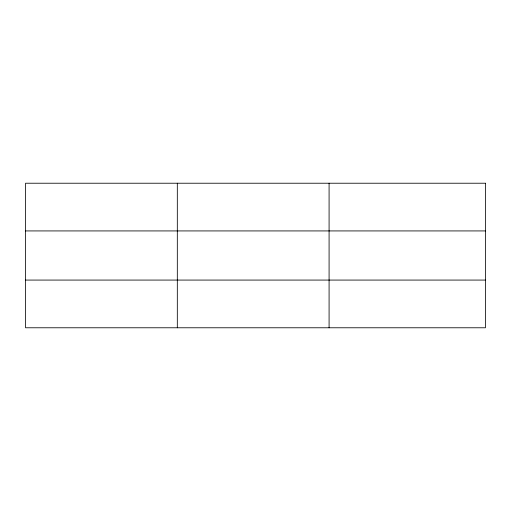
<?xml version="1.0" encoding="UTF-8"?>
<svg xmlns="http://www.w3.org/2000/svg" width="511" height="511" viewBox="0 0 511 511"><rect width="100%" height="100%" fill="white"/><g stroke="black" fill="none" stroke-linecap="round" stroke-linejoin="round"><path stroke-width="0.77" d="M177.317 327.775L177.317 183.225M329.084 327.775L329.084 183.225M25.55 230.927L485.45 230.927M25.55 280.073L485.45 280.073M485.45 183.225L485.45 327.775L25.55 327.775L25.55 183.225L485.45 183.225"/></g></svg>
